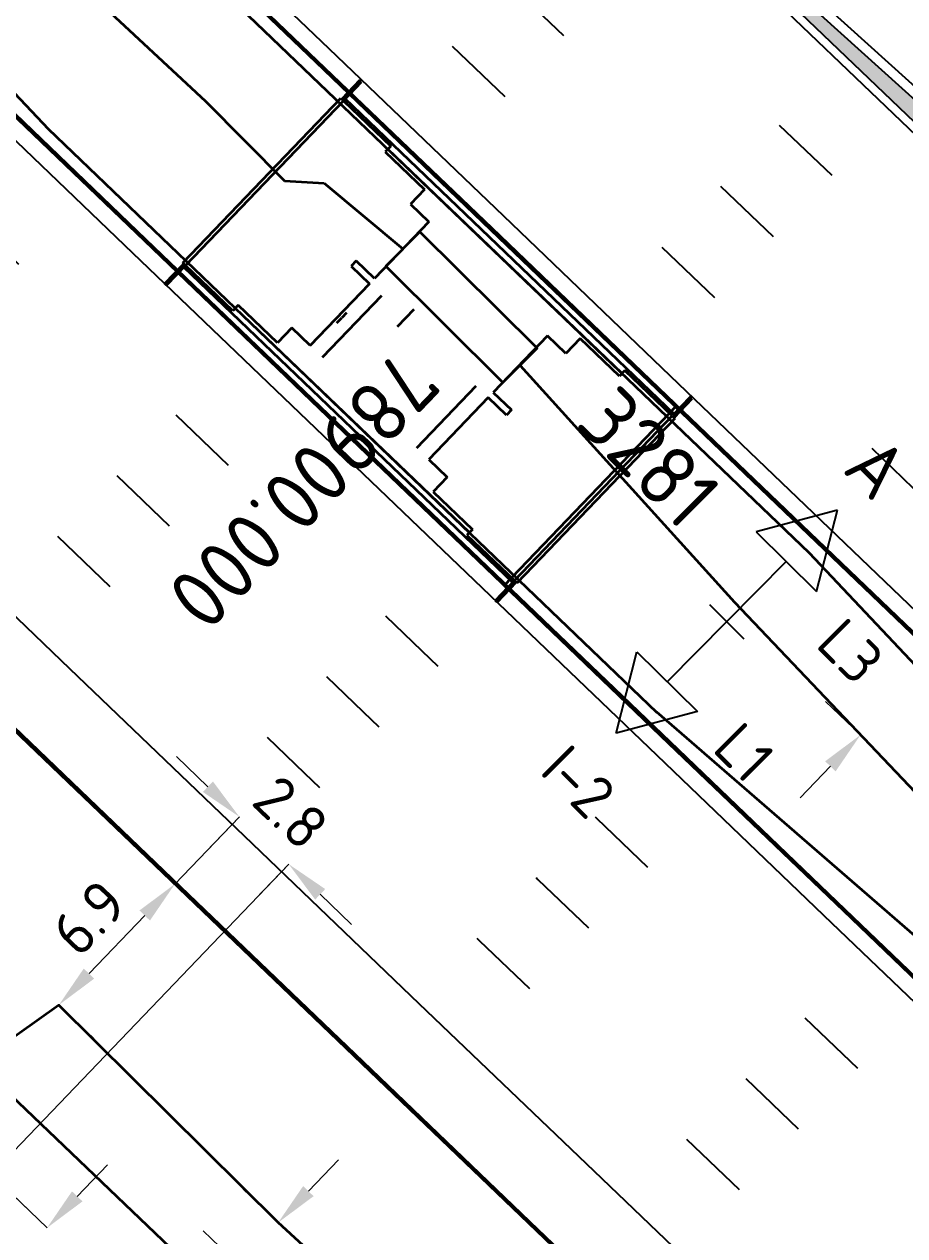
# Model space of a CAD drawing. Header units: metres. Extents: x 134219 to 139080, y 438661 to 444352.
# Drawn here: x 138068.2 to 138104.5, y 439640.5 to 439690.5 of the extents above; entities that cross this region are included whole.
import ezdxf

# ---------------------------------------------------------------- set-up
doc = ezdxf.new("R2010")
doc.units = ezdxf.units.M
doc.linetypes.add('13strp', pattern=[4, 1, -3])
doc.linetypes.add('39strp', pattern=[12, 3, -9])
doc.layers.get('DEFPOINTS').update_dxf_attribs({"color": 193})
for name, color, linetype, lineweight in [('N-WE-KL-ET_LS_OV_ARMATUUR-S', 7, 'Continuous', 25), ('N-WE-KL-ET_LS_OV_ARMATUUR-T18', 1, 'Continuous', 25), ('N-WE-KL-ET_LS_OV_KABEL-G', 10, 'KL-LS-OV-N', 35), ('N-WE-KL-ET_LS_OV_KABEL-M', 7, 'Continuous', 18), ('N-WE-KL-ET_LS_OV_MANTELBUIS-G', 10, 'Continuous', 35), ('Utd-geleiderail-nw', 8, 'glm a2ee v014$0$f2m40080', 35), ('Utd-ondergr-nw', 8, '13strp', 35)]:
    doc.layers.add(name, color=color, linetype=linetype, lineweight=lineweight)
doc.layers.add('N-WE-KL-ET_LS_OV_ARMATUUR-T25', color=2, linetype='Continuous')
doc.layers.add('Utd-weg-nw', color=8, linetype='Continuous')
doc.styles.add('alm a2ee v011$0$rtw_iso', font='NLCS-ISO.ttf')
doc.styles.add('ISO18', font='NLCS-ISO.ttf')
doc.styles.add('ISO25', font='NLCS-ISO.ttf')
doc.styles.add('NLCS_18', font='NLCS-ISO.ttf', dxfattribs={"height": 1.8})
doc.linetypes.add('glm a2ee v014$0$f2m40080', pattern='A,2,-1,[160,RTW.shx,S=0.5,R=0,X=0,Y=0],-1', length=4)
doc.linetypes.add('KL-LS-OV-N', pattern='A,4,-1,[103,NLCS.SHX,S=0.75,R=0,X=0,Y=0],-1,4,-1.5,["0V",Standard,S=1,R=0,X=0,Y=-0.5],-3', length=14.5)
doc.dimstyles.new('NLCS_t18_pijl_Dimension_l3_h1', dxfattribs={"dimtxt": 1.8, "dimasz": 1.8, "dimexe": 2, "dimexo": 2, "dimgap": 0.7, "dimtad": 1, "dimdec": 1, "dimzin": 0, "dimdsep": 46, "dimtxsty": 'NLCS_18', "dimcen": 2.5, "dimdle": 2, "dimclrd": 256, "dimclre": 256, "dimclrt": 256, "dimadec": 1, "dimazin": 0, "dimtfac": 1, "dimtdec": 1, "dimtofl": 0, "dimtmove": 1, "dimatfit": 0, "dimfxl": 0, "dimtolj": 1, "dimtzin": 0, "dimlwd": 18, "dimlwe": 18, "dimarcsym": 0})

# ---------------------------------------------------------------- blocks, each defined once
blk = doc.blocks.new('SKL-ET_OV_ARMATUUR_HD_NATRIUM_2x250W-SO (3)')
for p, q in [((-6.493, 0), (-3.493, 1.757)), ((6.493, 0), (3.493, 1.757)), ((-3.493, -1.757), (-6.493, 0)), ((3.493, -1.757), (6.493, 0))]:
    blk.add_line(p, q)
for points in [[(-3.493, 1.757), (-3.493, -1.757)], [(3.493, 1.757), (3.493, -1.757)], [(0, 1), (0, -1)], [(-3.493, 0), (0, 0)], [(3.493, 0), (0, 0)]]:
    blk.add_lwpolyline(points)
at = {"layer": 'N-WE-KL-ET_LS_OV_ARMATUUR-T18', "style": 'ISO18', "flags": 1}
for tag, p in [('TYPE_ARMATUUR', (3.075, -6.821)), ('VERMOGEN_LAMP', (3.075, -10.606)), ('SPIEGELSTAND', (3.075, -14.39)), ('HOOGTE_LICHTMAST', (3.075, -18.175)), ('UITLEGGERHOEK', (3.075, -21.959)), ('TYPE_LICHTMAST', (3.075, -25.744)), ('BOTSVRIENDELIJK', (3.075, -29.528)), ('POSITIE_LICHTMAST', (3.075, -33.313)), ('KABELAANSLUITNG', (3.075, -37.097)), ('VOEDINGSPUNT', (3.075, -48.451))]:
    blk.add_attdef(tag, p, '', height=1.8, dxfattribs=at)
at = {"layer": 'N-WE-KL-ET_LS_OV_ARMATUUR-T18', "style": 'ISO18'}
for tag, p in [('FASE-AANSLUITING_1', (3.075, -40.882)), ('FASE-AANSLUITING_2', (3.075, -44.666)), ('GROEPSNUMMER', (3.075, -52.235))]:
    blk.add_attdef(tag, p, '', height=1.8, dxfattribs=at)
at = {"layer": 'N-WE-KL-ET_LS_OV_ARMATUUR-T25', "style": 'ISO25'}
for tag, p, height in [('MASTNUMMER', (3.075, 7.391), 2.5), ('TYPE_SYMBOOL', (3.075, 3.606), 2.25)]:
    blk.add_attdef(tag, p, '', height=height, dxfattribs=at)
blk = doc.blocks.new('*D272')
at = {"layer": 'DEFPOINTS', "color": 0, "transparency": 16777216}
for p in [(138105.814, 439664.408), (138102.702, 439661.162), (138102.702, 439661.162)]:
    blk.add_point(p, dxfattribs=at)
at = {"layer": 'N-WE-KL-ET_LS_OV_KABEL-M', "linetype": 'Continuous', "lineweight": 18, "transparency": 16777216}
for p, q in [((138107.06, 439665.708), (138108.306, 439667.007)), ((138101.456, 439659.863), (138100.21, 439658.563))]:
    blk.add_line(p, q, dxfattribs=at)
at = {"layer": 'N-WE-KL-ET_LS_OV_KABEL-M', "lineweight": 18, "transparency": 16777216}
for p, q in [((138105.814, 439664.408), (138104.371, 439665.792)), ((138102.702, 439661.162), (138101.258, 439662.546))]:
    blk.add_line(p, q, dxfattribs=at)
at = {"layer": 'N-WE-KL-ET_LS_OV_KABEL-M', "transparency": 16777216}
for points in [[(138106.843, 439665.915), (138107.277, 439665.5), (138105.814, 439664.408)], [(138101.24, 439660.07), (138101.673, 439659.655), (138102.702, 439661.162)]]:
    blk.add_solid(points, dxfattribs=at)
at = {"layer": 'N-WE-KL-ET_LS_OV_KABEL-M', "transparency": 16777216, "insert": (138108.457, 439669.476), "char_height": 1.8, "attachment_point": 5, "rotation": 46.2058, "style": 'NLCS_18'}
blk.add_mtext('\\A1;4.5', dxfattribs=at)
blk = doc.blocks.new('*D366')
at = {"layer": 'DEFPOINTS', "color": 0, "transparency": 16777216}
for p in [(138074.378, 439654.996, -0.187), (138074.378, 439654.996), (138069.586, 439649.998, -0.187)]:
    blk.add_point(p, dxfattribs=at)
at = {"layer": 'N-WE-KL-ET_LS_OV_KABEL-M', "lineweight": 18, "transparency": 16777216}
for p, q in [((138074.385, 439654.99), (138075.822, 439653.612)), ((138069.592, 439649.992), (138071.03, 439648.614))]:
    blk.add_line(p, q, dxfattribs=at)
at = {"layer": 'N-WE-KL-ET_LS_OV_KABEL-M', "linetype": 'Continuous', "lineweight": 18, "transparency": 16777216}
blk.add_line((138070.832, 439651.298), (138073.132, 439653.697), dxfattribs=at)
at = {"layer": 'N-WE-KL-ET_LS_OV_KABEL-M', "transparency": 16777216}
for points in [[(138072.916, 439653.904), (138073.349, 439653.489), (138074.378, 439654.996)], [(138070.615, 439651.505), (138071.048, 439651.09), (138069.586, 439649.998)]]:
    blk.add_solid(points, dxfattribs=at)
at = {"layer": 'N-WE-KL-ET_LS_OV_KABEL-M', "transparency": 16777216, "insert": (138070.827, 439653.605), "char_height": 1.8, "attachment_point": 5, "rotation": 46.2029, "style": 'NLCS_18'}
blk.add_mtext('\\A1;6.9', dxfattribs=at)
blk = doc.blocks.new('*D367')
at = {"layer": 'DEFPOINTS', "color": 0, "transparency": 16777216}
for p in [(138077.042, 439657.774), (138079.082, 439655.818), (138079.082, 439655.818)]:
    blk.add_point(p, dxfattribs=at)
at = {"layer": 'N-WE-KL-ET_LS_OV_KABEL-M', "linetype": 'Continuous', "lineweight": 18, "transparency": 16777216}
for p, q in [((138075.743, 439659.02), (138074.444, 439660.266)), ((138080.382, 439654.572), (138081.681, 439653.326))]:
    blk.add_line(p, q, dxfattribs=at)
at = {"layer": 'N-WE-KL-ET_LS_OV_KABEL-M', "lineweight": 18, "transparency": 16777216}
for p, q in [((138077.042, 439657.774), (138075.658, 439656.331)), ((138079.082, 439655.818), (138077.698, 439654.374))]:
    blk.add_line(p, q, dxfattribs=at)
at = {"layer": 'N-WE-KL-ET_LS_OV_KABEL-M', "transparency": 16777216}
for points in [[(138075.95, 439659.236), (138075.535, 439658.803), (138077.042, 439657.774)], [(138080.589, 439654.789), (138080.174, 439654.355), (138079.082, 439655.818)]]:
    blk.add_solid(points, dxfattribs=at)
at = {"layer": 'N-WE-KL-ET_LS_OV_KABEL-M', "transparency": 16777216, "insert": (138079.17, 439657.951), "char_height": 1.8, "attachment_point": 5, "rotation": 316.2029, "style": 'NLCS_18'}
blk.add_mtext('\\A1;2.8', dxfattribs=at)
blk = doc.blocks.new('*D368')
at = {"layer": 'DEFPOINTS', "color": 0, "transparency": 16777216}
for p in [(138069.1, 439640.791), (138069.1, 439640.791), (138067.799, 439639.435)]:
    blk.add_point(p, dxfattribs=at)
at = {"layer": 'N-WE-KL-ET_LS_OV_KABEL-M', "linetype": 'Continuous', "lineweight": 18, "transparency": 16777216}
for p, q in [((138070.346, 439642.091), (138071.591, 439643.39)), ((138066.553, 439638.136), (138065.307, 439636.836))]:
    blk.add_line(p, q, dxfattribs=at)
at = {"layer": 'N-WE-KL-ET_LS_OV_KABEL-M', "lineweight": 18, "transparency": 16777216}
for p, q in [((138069.1, 439640.791), (138067.656, 439642.176)), ((138067.799, 439639.435), (138066.355, 439640.819))]:
    blk.add_line(p, q, dxfattribs=at)
at = {"layer": 'N-WE-KL-ET_LS_OV_KABEL-M', "transparency": 16777216}
for points in [[(138070.129, 439642.298), (138070.562, 439641.883), (138069.1, 439640.791)], [(138066.337, 439638.343), (138066.77, 439637.928), (138067.799, 439639.435)]]:
    blk.add_solid(points, dxfattribs=at)
at = {"layer": 'N-WE-KL-ET_LS_OV_KABEL-M', "transparency": 16777216, "insert": (138062.999, 439636.74), "char_height": 1.8, "attachment_point": 5, "rotation": 46.2029, "style": 'NLCS_18'}
blk.add_mtext('\\A1;1.9', dxfattribs=at)
blk = doc.blocks.new('*D372')
at = {"layer": 'DEFPOINTS', "color": 0, "transparency": 16777216}
for p in [(138078.646, 439641.007, -0.187), (138078.646, 439641.007), (138076.994, 439639.283, -0.187)]:
    blk.add_point(p, dxfattribs=at)
at = {"layer": 'N-WE-KL-ET_LS_OV_KABEL-M', "linetype": 'Continuous', "lineweight": 18, "transparency": 16777216}
for p, q in [((138079.892, 439642.306), (138081.138, 439643.605)), ((138075.748, 439637.984), (138074.503, 439636.685))]:
    blk.add_line(p, q, dxfattribs=at)
at = {"layer": 'N-WE-KL-ET_LS_OV_KABEL-M', "lineweight": 18, "transparency": 16777216}
for p, q in [((138078.64, 439641.013), (138077.203, 439642.391)), ((138076.988, 439639.289), (138075.551, 439640.667))]:
    blk.add_line(p, q, dxfattribs=at)
at = {"layer": 'N-WE-KL-ET_LS_OV_KABEL-M', "transparency": 16777216}
for points in [[(138079.676, 439642.514), (138080.109, 439642.098), (138078.646, 439641.007)], [(138075.532, 439638.192), (138075.965, 439637.776), (138076.994, 439639.283)]]:
    blk.add_solid(points, dxfattribs=at)
at = {"layer": 'N-WE-KL-ET_LS_OV_KABEL-M', "transparency": 16777216, "insert": (138072.052, 439636.44), "char_height": 1.8, "attachment_point": 5, "rotation": 46.2058, "style": 'NLCS_18'}
blk.add_mtext('\\A1;2.4', dxfattribs=at)

msp = doc.modelspace()

# ---------------------------------------------------------------- hatches: boundary and pattern name
at = {"layer": 'Utd-weg-nw', "linetype": 'Continuous'}
msp.add_hatch(color=256, dxfattribs=at).paths.add_polyline_path([(138088.128, 439702.589), (138090.801, 439700.026), (138098.019, 439693.105), (138105.238, 439686.185), (138112.456, 439679.264), (138119.674, 439672.343), (138126.893, 439665.423), (138134.111, 439658.502), (138141.329, 439651.581), (138148.548, 439644.661), (138152.918, 439640.47), (138154.787, 439642.419), (138153.027, 439644.002), (138149.948, 439646.778), (138146.87, 439649.556), (138145.601, 439650.701), (138138.179, 439657.402), (138130.756, 439664.103), (138123.334, 439670.805), (138115.911, 439677.506), (138108.489, 439684.207), (138101.066, 439690.908), (138093.644, 439697.609)])

# ---------------------------------------------------------------- linework, layer by layer
at = {"layer": 'N-WE-KL-ET_LS_OV_KABEL-G', "flags": 128}
for points, elevation in [([(137436.913, 440306.7), (137444.282, 440300.346), (137482.44, 440263.041), (137488.787, 440256.891), (137491.363, 440254.615), (137492.379, 440253.392), (137536.106, 440210.84), (137584.458, 440163.718), (137625.428, 440123.396), (137629.184, 440119.991), (137630.49, 440119.137), (137632.386, 440116.924), (137668.355, 440081.707), (137675.32, 440074.796), (137677.354, 440073.363), (137679.01, 440071.167), (137703.418, 440047.33), (137722.059, 440029.174), (137723.853, 440028.128), (137725.242, 440026.432), (137736.959, 440014.829), (137746.016, 440006.088), (137750.75, 440001.922), (137767.587, 439985.788), (137770.243, 439982.795), (137773.533, 439979.728), (137775.369, 439977.801), (137781.941, 439971.225), (137815.536, 439938.781), (137858.64, 439896.537), (137910.219, 439846.161), (137939.956, 439816.954), (137949.149, 439808.112), (137954.688, 439802.95), (137958.558, 439799.288), (137959.31, 439797.979), (137999.998, 439759.023), (138001.678, 439757.818), (138004.719, 439754.966), (138006.302, 439753.15), (138026.578, 439733.762), (138047.228, 439713.882), (138048.955, 439712.644), (138051.865, 439709.961), (138053.219, 439708.199), (138075.646, 439687.35), (138078.905, 439684.054), (138080.543, 439683.965), (138083.792, 439681.241), (138083.794, 439681.24)], 0.784), ([(138088.637, 439676.432), (138088.638, 439676.428), (138097.501, 439666.648), (138107.234, 439656.382), (138139.914, 439624.963), (138141.781, 439623.503), (138425.823, 439351.408), (138520.256, 439261.976), (138566.891, 439216.723), (138613.924, 439171.915), (138660.908, 439126.836), (138707.708, 439081.89), (138754.751, 439037.019), (138768.949, 439023.344), (138801.31, 438992.453), (138850.33, 438944.621), (138896.901, 438900.489), (138941.915, 438857.339)], 1.168), ([(138297.883, 439307.56), (138291.334, 439304.294), (138284.775, 439301.012), (138283.794, 439300.778), (138284.782, 439303.546), (138284.585, 439303.718), (138289.761, 439313.115), (138296.325, 439319.41), (138306.22, 439344.347), (138330.235, 439380.807), (138330.401, 439384.63), (138328.855, 439389.538), (138321.85, 439396.873), (138309.169, 439409.673), (138310.125, 439410.849), (138311.581, 439412.597), (138296.326, 439427.286), (138295.938, 439426.881), (138287.703, 439434.962), (138261.647, 439462.479), (138242.308, 439482.602), (138224.685, 439501.35), (138202.408, 439524.41), (138176.324, 439550.467), (138148.524, 439577.537), (138128.939, 439595.945), (138108.396, 439614.045), (138091.215, 439629.446), (138078.646, 439641.007), (138069.586, 439649.998), (138063.784, 439645.87), (138063.79, 439645.883)], 1.009)]:
    msp.add_lwpolyline(points, dxfattribs=dict(at, elevation=elevation))
at = {"layer": 'N-WE-KL-ET_LS_OV_KABEL-M'}
for points in [[(138074.378, 439654.996), (138077.042, 439657.774)], [(138065.493, 439641.646), (138079.082, 439655.818)], [(138064.481, 439645.22), (138069.1, 439640.791)]]:
    msp.add_lwpolyline(points, dxfattribs=at)
at = {"layer": 'N-WE-KL-ET_LS_OV_MANTELBUIS-G', "linetype": 'Continuous'}
msp.add_lwpolyline([(138084.498, 439681.95), (138083.089, 439680.531), (138087.932, 439675.722), (138089.341, 439677.142)], close=True, dxfattribs=at)
at = {"layer": 'Utd-geleiderail-nw', "linetype": 'Continuous', "flags": 128}
for points in [[(138024.839, 439736.668), (138075.447, 439692.776), (138100.581, 439668.677)], [(138023.148, 439734.947), (138069.146, 439686.204), (138094.279, 439662.105)], [(138100.574, 439668.684), (138146.859, 439619.636)], [(138094.274, 439662.109), (138143.623, 439619.31)]]:
    msp.add_lwpolyline(points, dxfattribs=at)
at = {"layer": 'Utd-ondergr-nw', "linetype": 'Continuous'}
for p, q in [((138082.021, 439688.218), (138081.271, 439687.435)), ((138081.343, 439687.366), (138082.093, 439688.148)), ((138082.093, 439688.148), (138082.021, 439688.218)), ((138074.709, 439680.664), (138081.235, 439687.47)), ((138074.816, 439680.559), (138081.343, 439687.366)), ((138081.343, 439687.366), (138074.817, 439680.56)), ((138081.235, 439687.47), (138081.343, 439687.366)), ((138081.271, 439687.435), (138081.343, 439687.366)), ((138081.343, 439687.366), (138083.298, 439685.492)), ((138094.997, 439674.412), (138081.412, 439687.438)), ((138083.298, 439685.492), (138083.069, 439685.253)), ((138083.069, 439685.253), (138084.693, 439683.696)), ((138092.848, 439676.091), (138083.176, 439685.365)), ((138084.693, 439683.696), (138084.108, 439683.086)), ((138084.108, 439683.086), (138084.866, 439682.36)), ((138084.866, 439682.36), (138082.624, 439680.021)), ((138073.958, 439679.809), (138074.745, 439680.629)), ((138074.817, 439680.56), (138074.031, 439679.74)), ((138074.817, 439680.56), (138074.709, 439680.664)), ((138074.745, 439680.629), (138074.817, 439680.56)), ((138076.771, 439678.685), (138074.816, 439680.559)), ((138081.866, 439680.748), (138081.658, 439680.531)), ((138081.658, 439680.531), (138082.416, 439679.804)), ((138082.624, 439680.021), (138081.866, 439680.748)), ((138088.332, 439667.462), (138074.748, 439680.488)), ((138074.031, 439679.74), (138073.958, 439679.809)), ((138079.966, 439677.249), (138082.416, 439679.804)), ((138082.416, 439679.804), (138079.966, 439677.249)), ((138080.471, 439676.765), (138082.921, 439679.32)), ((138076.999, 439678.923), (138076.771, 439678.685)), ((138086.547, 439669.519), (138076.875, 439678.793)), ((138078.623, 439677.366), (138076.999, 439678.923)), ((138081.471, 439678.601), (138081.272, 439678.394)), ((138081.073, 439678.187), (138081.272, 439678.394)), ((138079.208, 439677.976), (138078.623, 439677.366)), ((138079.966, 439677.249), (138079.208, 439677.976)), ((138089.775, 439677.653), (138087.532, 439675.315)), ((138090.532, 439676.926), (138089.775, 439677.653)), ((138091.117, 439677.536), (138090.532, 439676.926)), ((138092.741, 439675.979), (138091.117, 439677.536)), ((138092.97, 439676.217), (138092.741, 439675.979)), ((138094.927, 439674.34), (138092.97, 439676.217)), ((138084.369, 439673.027), (138086.819, 439675.583)), ((138087.324, 439675.098), (138084.874, 439672.543)), ((138088.082, 439674.371), (138087.324, 439675.098)), ((138087.532, 439675.315), (138088.29, 439674.588)), ((138095.679, 439675.123), (138094.927, 439674.34)), ((138095, 439674.271), (138095.751, 439675.054)), ((138095.751, 439675.054), (138095.679, 439675.123)), ((138087.983, 439667.332), (138095.112, 439674.767)), ((138088.29, 439674.588), (138088.082, 439674.371)), ((138088.401, 439667.534), (138094.927, 439674.34)), ((138088.402, 439667.534), (138094.927, 439674.34)), ((138095.036, 439674.236), (138088.51, 439667.43)), ((138094.927, 439674.34), (138095, 439674.271)), ((138094.927, 439674.34), (138095.036, 439674.236)), ((138084.874, 439672.543), (138085.632, 439671.816)), ((138085.632, 439671.816), (138085.047, 439671.206)), ((138085.047, 439671.206), (138086.671, 439669.649)), ((138086.671, 439669.649), (138086.443, 439669.411)), ((138086.443, 439669.411), (138088.401, 439667.534)), ((138087.616, 439666.715), (138088.402, 439667.534)), ((138088.51, 439667.43), (138088.402, 439667.534)), ((138088.402, 439667.534), (138088.474, 439667.465)), ((138088.474, 439667.465), (138087.688, 439666.645)), ((138087.688, 439666.645), (138087.616, 439666.715))]:
    msp.add_line(p, q, dxfattribs=at)
at = {"layer": 'Utd-ondergr-nw', "color": 7, "linetype": 'Continuous'}
msp.add_line((138084.247, 439678.741), (138083.555, 439678.019), dxfattribs=at)
msp.add_line((138084.247, 439678.741), (138083.555, 439678.019), dxfattribs=at)
at = {"layer": 'Utd-ondergr-nw', "linetype": 'Continuous', "flags": 128}
for points in [[(138037.027, 439716.187), (138044.246, 439709.266), (138051.464, 439702.346), (138058.682, 439695.425), (138065.9, 439688.504), (138073.119, 439681.583), (138080.337, 439674.663), (138087.555, 439667.742), (138094.774, 439660.821), (138101.992, 439653.901), (138109.21, 439646.98), (138116.429, 439640.059), (138123.647, 439633.139), (138130.865, 439626.218), (138138.084, 439619.297), (138145.302, 439612.376), (138152.52, 439605.456), (138159.738, 439598.535), (138166.957, 439591.614), (138174.175, 439584.694), (138181.393, 439577.773), (138188.612, 439570.852), (138195.83, 439563.932)], [(138037.076, 439716.238), (138044.294, 439709.317), (138051.512, 439702.396), (138058.731, 439695.475), (138065.949, 439688.555), (138073.167, 439681.634), (138080.386, 439674.713), (138087.604, 439667.793), (138094.822, 439660.872), (138102.04, 439653.951), (138109.259, 439647.03), (138116.477, 439640.11), (138123.695, 439633.189), (138130.914, 439626.268), (138138.132, 439619.348), (138145.35, 439612.427), (138152.569, 439605.506), (138159.787, 439598.586), (138167.005, 439591.665), (138174.223, 439584.744), (138181.442, 439577.823), (138188.66, 439570.903), (138195.878, 439563.982)], [(138065.49, 439703.07), (138065.762, 439702.809), (138072.98, 439695.889), (138080.199, 439688.968), (138087.417, 439682.047), (138094.635, 439675.126), (138101.854, 439668.206), (138109.072, 439661.285), (138116.29, 439654.364), (138123.508, 439647.444), (138130.727, 439640.523), (138137.945, 439633.602), (138145.163, 439626.681), (138152.382, 439619.761), (138159.6, 439612.84), (138166.818, 439605.919), (138174.037, 439598.999), (138181.255, 439592.078), (138188.473, 439585.157), (138195.691, 439578.237), (138202.91, 439571.316), (138210.128, 439564.395)], [(138065.538, 439703.121), (138065.811, 439702.86), (138073.029, 439695.939), (138080.247, 439689.018), (138087.465, 439682.098), (138094.684, 439675.177), (138101.902, 439668.256), (138109.12, 439661.336), (138116.339, 439654.415), (138123.557, 439647.494), (138130.775, 439640.573), (138137.994, 439633.653), (138145.212, 439626.732), (138152.43, 439619.811), (138159.648, 439612.891), (138166.867, 439605.97), (138174.085, 439599.049), (138181.303, 439592.128), (138188.522, 439585.208), (138195.74, 439578.287), (138202.958, 439571.366), (138210.177, 439564.446)], [(138038.785, 439689.122), (138046.003, 439682.201), (138053.222, 439675.28), (138060.44, 439668.36), (138067.658, 439661.439), (138074.877, 439654.518), (138082.095, 439647.597), (138089.313, 439640.677), (138096.532, 439633.756), (138103.75, 439626.835), (138110.968, 439619.915), (138118.186, 439612.994), (138125.405, 439606.073), (138132.623, 439599.153), (138139.841, 439592.232), (138147.06, 439585.311), (138154.278, 439578.39), (138161.496, 439571.47), (138168.715, 439564.549)], [(138038.834, 439689.172), (138046.052, 439682.251), (138053.27, 439675.331), (138060.489, 439668.41), (138067.707, 439661.489), (138074.925, 439654.569), (138082.143, 439647.648), (138089.362, 439640.727), (138096.58, 439633.807), (138103.798, 439626.886), (138111.017, 439619.965), (138118.235, 439613.044), (138125.453, 439606.124), (138132.672, 439599.203), (138139.89, 439592.282), (138147.108, 439585.362), (138154.326, 439578.441), (138161.545, 439571.52), (138168.763, 439564.6)], [(138038.405, 439674.275), (138045.623, 439667.355), (138052.841, 439660.434), (138060.059, 439653.513), (138067.278, 439646.592), (138074.496, 439639.672), (138081.714, 439632.751), (138088.933, 439625.83), (138096.151, 439618.91), (138103.369, 439611.989), (138110.588, 439605.068), (138117.806, 439598.148), (138125.024, 439591.227), (138132.242, 439584.306), (138139.461, 439577.385), (138146.679, 439570.465), (138153.897, 439563.544)]]:
    msp.add_lwpolyline(points, dxfattribs=at)
at = {"layer": 'Utd-weg-nw', "linetype": '39strp', "flags": 128}
for points in [[(137875.961, 439866.187), (137883.122, 439859.208), (137890.284, 439852.228), (137897.445, 439845.249), (137904.607, 439838.269), (137911.768, 439831.29), (137917.211, 439825.985), (137918.93, 439824.31), (137926.091, 439817.331), (137933.253, 439810.351), (137940.414, 439803.372), (137943.472, 439800.391), (137947.581, 439796.39), (137954.756, 439789.411), (137961.939, 439782.44), (137969.129, 439775.476), (137976.325, 439768.519), (137983.529, 439761.57), (137990.74, 439754.627), (137997.957, 439747.692), (138002.309, 439743.517), (138005.178, 439740.766), (138012.396, 439733.845), (138019.615, 439726.925), (138026.833, 439720.004), (138034.051, 439713.083), (138041.27, 439706.162), (138048.488, 439699.242), (138055.706, 439692.321), (138062.925, 439685.4), (138070.143, 439678.48), (138077.361, 439671.559), (138084.579, 439664.638), (138091.798, 439657.718), (138099.016, 439650.797), (138106.234, 439643.876), (138113.453, 439636.955), (138120.671, 439630.035), (138127.889, 439623.114), (138135.108, 439616.193), (138142.326, 439609.273), (138149.544, 439602.352), (138156.763, 439595.431), (138163.981, 439588.51), (138171.199, 439581.59), (138178.417, 439574.669), (138185.636, 439567.748), (138192.854, 439560.828), (138200.072, 439553.907), (138207.291, 439546.986)], [(137873.518, 439863.681), (137880.679, 439856.701), (137887.841, 439849.722), (137895.002, 439842.742), (137902.164, 439835.763), (137909.325, 439828.783), (137914.768, 439823.479), (137916.487, 439821.804), (137923.648, 439814.824), (137930.81, 439807.845), (137937.971, 439800.865), (137941.03, 439797.885), (137945.139, 439793.882), (137952.318, 439786.901), (137959.503, 439779.927), (137966.695, 439772.961), (137973.894, 439766.001), (137981.1, 439759.049), (137988.313, 439752.105), (137995.533, 439745.167), (137999.887, 439740.99), (138002.756, 439738.24), (138009.974, 439731.319), (138017.193, 439724.398), (138024.411, 439717.477), (138031.629, 439710.557), (138038.847, 439703.636), (138046.066, 439696.715), (138053.284, 439689.795), (138060.502, 439682.874), (138067.721, 439675.953), (138074.939, 439669.033), (138082.157, 439662.112), (138089.376, 439655.191), (138096.594, 439648.27), (138103.812, 439641.35), (138111.03, 439634.429), (138118.249, 439627.508), (138125.467, 439620.588), (138132.685, 439613.667), (138139.904, 439606.746), (138147.122, 439599.825), (138154.34, 439592.905), (138161.559, 439585.984), (138168.777, 439579.063), (138175.995, 439572.143), (138183.213, 439565.222), (138190.432, 439558.301), (138197.65, 439551.381), (138204.868, 439544.46)], [(137871.075, 439861.174), (137878.237, 439854.195), (137885.398, 439847.215), (137892.56, 439840.236), (137899.721, 439833.256), (137906.883, 439826.277), (137912.325, 439820.972), (137914.044, 439819.297), (137921.206, 439812.318), (137928.367, 439805.338), (137935.528, 439798.359), (137938.587, 439795.378), (137942.698, 439791.374), (137949.879, 439784.39), (137957.066, 439777.414), (137964.261, 439770.446), (137971.463, 439763.484), (137978.671, 439756.529), (137985.887, 439749.582), (137993.109, 439742.642), (137997.465, 439738.464), (138000.334, 439735.713), (138007.552, 439728.792), (138014.77, 439721.872), (138021.989, 439714.951), (138029.207, 439708.03), (138036.425, 439701.11), (138043.643, 439694.189), (138050.862, 439687.268), (138058.08, 439680.348), (138065.298, 439673.427), (138072.517, 439666.506), (138079.735, 439659.585), (138086.953, 439652.665), (138094.172, 439645.744), (138101.39, 439638.823), (138108.608, 439631.903), (138115.827, 439624.982), (138123.045, 439618.061), (138130.263, 439611.14), (138137.481, 439604.22), (138144.7, 439597.299), (138151.918, 439590.378), (138159.136, 439583.458), (138166.355, 439576.537), (138173.573, 439569.616), (138180.791, 439562.696), (138188.01, 439555.775), (138195.228, 439548.854), (138202.446, 439541.933)], [(138073.359, 439711.277), (138073.631, 439711.016), (138080.849, 439704.096), (138088.068, 439697.175), (138095.286, 439690.254), (138102.504, 439683.334), (138109.722, 439676.413), (138116.941, 439669.492), (138124.159, 439662.572), (138131.377, 439655.651), (138138.596, 439648.73), (138145.814, 439641.809), (138153.032, 439634.889), (138160.251, 439627.968), (138167.469, 439621.047), (138174.687, 439614.127), (138181.905, 439607.206), (138189.124, 439600.285), (138196.342, 439593.364), (138203.56, 439586.444), (138210.779, 439579.523), (138217.997, 439572.602), (138225.215, 439565.682), (138232.434, 439558.761), (138239.652, 439551.84), (138246.87, 439544.92), (138254.088, 439537.999), (138261.307, 439531.078), (138268.525, 439524.157), (138275.743, 439517.237), (138282.962, 439510.316), (138290.18, 439503.395), (138297.398, 439496.475), (138304.617, 439489.554), (138311.835, 439482.633), (138319.053, 439475.713), (138326.271, 439468.792), (138333.49, 439461.871), (138340.708, 439454.95), (138347.926, 439448.03), (138355.145, 439441.109), (138362.363, 439434.188), (138369.581, 439427.268), (138376.8, 439420.347), (138384.018, 439413.426), (138388.856, 439408.788)], [(138070.937, 439708.751), (138071.209, 439708.49), (138078.427, 439701.569), (138085.645, 439694.649), (138092.864, 439687.728), (138100.082, 439680.807), (138107.3, 439673.887), (138114.518, 439666.966), (138121.737, 439660.045), (138128.955, 439653.124), (138136.173, 439646.204), (138143.392, 439639.283), (138150.61, 439632.362), (138157.828, 439625.442), (138165.047, 439618.521), (138172.265, 439611.6), (138179.483, 439604.679), (138186.701, 439597.759), (138193.92, 439590.838), (138201.138, 439583.917), (138208.356, 439576.997), (138215.575, 439570.076), (138222.793, 439563.155), (138230.011, 439556.235), (138237.23, 439549.314), (138244.448, 439542.393), (138251.666, 439535.472), (138258.884, 439528.552), (138266.103, 439521.631), (138273.321, 439514.71), (138280.539, 439507.79), (138287.758, 439500.869), (138294.976, 439493.948), (138302.194, 439487.028), (138309.413, 439480.107), (138316.631, 439473.186), (138323.849, 439466.265), (138331.067, 439459.345), (138338.286, 439452.424), (138345.504, 439445.503), (138352.722, 439438.583), (138359.941, 439431.662), (138367.159, 439424.741), (138374.377, 439417.82), (138381.596, 439410.9), (138386.428, 439406.267)], [(138068.514, 439706.225), (138068.786, 439705.964), (138076.005, 439699.043), (138083.223, 439692.122), (138090.441, 439685.202), (138097.66, 439678.281), (138104.878, 439671.36), (138112.096, 439664.439), (138119.315, 439657.519), (138126.533, 439650.598), (138133.751, 439643.677), (138140.969, 439636.757), (138148.188, 439629.836), (138155.406, 439622.915), (138162.624, 439615.994), (138169.843, 439609.074), (138177.061, 439602.153), (138184.279, 439595.232), (138191.498, 439588.312), (138198.716, 439581.391), (138205.934, 439574.47), (138213.152, 439567.55), (138220.371, 439560.629), (138227.589, 439553.708), (138234.807, 439546.787), (138242.026, 439539.867), (138249.244, 439532.946), (138256.462, 439526.025), (138263.681, 439519.105), (138270.899, 439512.184), (138278.117, 439505.263), (138285.335, 439498.343), (138292.554, 439491.422), (138299.772, 439484.501), (138306.99, 439477.58), (138314.209, 439470.66), (138321.427, 439463.739), (138328.645, 439456.818), (138335.864, 439449.898), (138343.082, 439442.977), (138350.3, 439436.056), (138357.518, 439429.135), (138364.737, 439422.215), (138371.955, 439415.294), (138379.173, 439408.373), (138384, 439403.746)]]:
    msp.add_lwpolyline(points, dxfattribs=at)
at = {"layer": 'Utd-weg-nw', "linetype": 'Continuous', "flags": 128}
for points in [[(138036.543, 439715.682), (138043.761, 439708.761), (138050.979, 439701.84), (138058.198, 439694.92), (138065.416, 439687.999), (138072.634, 439681.078), (138079.853, 439674.158), (138087.071, 439667.237), (138094.289, 439660.316), (138101.508, 439653.395), (138108.726, 439646.475), (138115.944, 439639.554), (138123.162, 439632.633), (138130.381, 439625.713), (138137.599, 439618.792), (138144.817, 439611.871), (138152.036, 439604.95), (138159.254, 439598.03), (138166.472, 439591.109), (138173.691, 439584.188), (138180.909, 439577.268), (138188.127, 439570.347), (138195.345, 439563.426)], [(138075.85, 439713.876), (138076.122, 439713.615), (138083.341, 439706.694), (138090.559, 439699.774), (138097.777, 439692.853), (138104.996, 439685.932), (138112.214, 439679.011), (138119.432, 439672.091), (138126.65, 439665.17), (138133.869, 439658.249), (138141.087, 439651.329), (138148.305, 439644.408), (138155.524, 439637.487), (138162.742, 439630.567), (138169.96, 439623.646), (138177.179, 439616.725), (138184.397, 439609.804), (138191.615, 439602.884), (138198.833, 439595.963), (138206.052, 439589.042), (138213.27, 439582.122), (138220.488, 439575.201), (138227.707, 439568.28), (138234.925, 439561.36)], [(138160.737, 439637.62), (138157.012, 439640.956), (138153.294, 439644.299), (138150.215, 439647.075), (138147.138, 439649.853), (138145.87, 439650.998), (138138.447, 439657.699), (138131.024, 439664.401), (138123.602, 439671.102), (138116.179, 439677.803), (138108.757, 439684.504), (138101.334, 439691.205), (138093.912, 439697.906), (138086.489, 439704.608), (138079.067, 439711.309), (138076.026, 439714.054)], [(138066.023, 439703.626), (138066.295, 439703.365), (138073.513, 439696.444), (138080.732, 439689.524), (138087.95, 439682.603), (138095.168, 439675.682), (138102.386, 439668.762), (138109.605, 439661.841), (138116.823, 439654.92), (138124.041, 439647.999), (138131.26, 439641.079), (138138.478, 439634.158), (138145.696, 439627.237), (138152.915, 439620.317), (138160.133, 439613.396), (138167.351, 439606.475), (138174.569, 439599.554), (138181.788, 439592.634), (138189.006, 439585.713), (138196.224, 439578.792), (138203.443, 439571.872), (138210.661, 439564.951)], [(138033.934, 439698.511), (138041.152, 439691.59), (138048.37, 439684.67), (138055.589, 439677.749), (138062.807, 439670.828), (138070.025, 439663.908), (138077.244, 439656.987), (138084.462, 439650.066), (138091.68, 439643.145), (138098.898, 439636.225), (138106.117, 439629.304), (138113.335, 439622.383), (138120.553, 439615.463), (138127.772, 439608.542), (138134.99, 439601.621), (138142.208, 439594.7), (138149.427, 439587.78), (138156.645, 439580.859), (138163.863, 439573.938), (138171.081, 439567.018), (138178.3, 439560.097)]]:
    msp.add_lwpolyline(points, dxfattribs=at)
at = {"layer": 'Utd-weg-nw', "linetype": 'Continuous'}
msp.add_lwpolyline([(138088.128, 439702.589), (138090.801, 439700.026), (138098.019, 439693.105), (138105.238, 439686.185), (138112.456, 439679.264), (138119.674, 439672.343), (138126.893, 439665.423), (138134.111, 439658.502), (138141.329, 439651.581), (138148.548, 439644.661), (138152.918, 439640.47), (138154.787, 439642.419), (138153.027, 439644.002), (138149.948, 439646.778), (138146.87, 439649.556), (138145.601, 439650.701), (138138.179, 439657.402), (138130.756, 439664.103), (138123.334, 439670.805), (138115.911, 439677.506), (138108.489, 439684.207), (138101.066, 439690.908), (138093.644, 439697.609), (138088.128, 439702.589)], dxfattribs=at)

# ---------------------------------------------------------------- block references
at = {"layer": 'N-WE-KL-ET_LS_OV_ARMATUUR-S'}
ref = msp.add_blockref('SKL-ET_OV_ARMATUUR_HD_NATRIUM_2x250W-SO (3)', (138097.174, 439665.84, 1.892), dxfattribs=dict(at, rotation=45.25091242126414))
ref.add_attrib('MASTNUMMER', '3281', (138090.868, 439673.972, 1.892), dxfattribs={"layer": 'N-WE-KL-ET_LS_OV_ARMATUUR-T25', "height": 2.5, "rotation": 314.9988, "style": 'ISO25'})
ref.add_attrib('TYPE_SYMBOOL', 'A', (138101.898, 439672.088, 1.892), dxfattribs={"layer": 'N-WE-KL-ET_LS_OV_ARMATUUR-T25', "height": 2.25, "rotation": 314.9988, "style": 'ISO25'})
ref.add_attrib('FASE-AANSLUITING_1', 'L3', (138100.787, 439664.845, 1.892), dxfattribs={"layer": 'N-WE-KL-ET_LS_OV_ARMATUUR-T18', "height": 1.8, "rotation": 314.9988, "style": 'ISO18'})
ref.add_attrib('FASE-AANSLUITING_2', 'L1', (138096.519, 439660.539, 1.892), dxfattribs={"layer": 'N-WE-KL-ET_LS_OV_ARMATUUR-T18', "height": 1.8, "rotation": 314.9988, "style": 'ISO18'})
ref.add_attrib('GROEPSNUMMER', 'I-2', (138089.383, 439659.615, 1.892), dxfattribs={"layer": 'N-WE-KL-ET_LS_OV_ARMATUUR-T18', "height": 1.8, "rotation": 314.9988, "style": 'ISO18'})

# ---------------------------------------------------------------- texts
at = {"layer": 'Utd-ondergr-nw', "color": 7, "style": 'alm a2ee v011$0$rtw_iso'}
msp.add_text('78900.000', height=2.5, rotation=226.2055, dxfattribs=at).set_placement((138083.66, 439677.226))

# ---------------------------------------------------------------- dimensions: what is measured, and where the dimension line sits
at = {"layer": 'N-WE-KL-ET_LS_OV_KABEL-M'}
for base, p1, p2, angle, picture, middle in [((138102.702, 439661.162), (138105.814, 439664.408), (138102.702, 439661.162), 226.2058, '*D272', (138109.612, 439668.369)), ((138079.082, 439655.818), (138077.042, 439657.774), (138079.082, 439655.818), 316.2029, '*D367', (138078.062, 439656.796)), ((138078.646, 439641.007), (138076.994, 439639.283, -0.187), (138078.646, 439641.007, -0.187), 46.2058, '*D372', (138073.207, 439635.333)), ((138069.1, 439640.791), (138067.799, 439639.435), (138069.1, 439640.791), 46.2029, '*D368', (138064.153, 439635.633))]:
    dim = msp.add_linear_dim(base=base, p1=p1, p2=p2, angle=angle, dimstyle='NLCS_t18_pijl_Dimension_l3_h1', dxfattribs=at)
    dim.commit()
    dim.dimension.update_dxf_attribs({"geometry": picture, "text_midpoint": middle, "dimtype": 161})
dim = msp.add_aligned_dim(p1=(138069.586, 439649.998, -0.187), p2=(138074.378, 439654.996, -0.187), distance=0, dimstyle='NLCS_t18_pijl_Dimension_l3_h1', dxfattribs=at)
dim.commit()
dim.dimension.update_dxf_attribs({"geometry": '*D366', "text_midpoint": (138070.827, 439653.605)})

doc.saveas('drawing.dxf')
